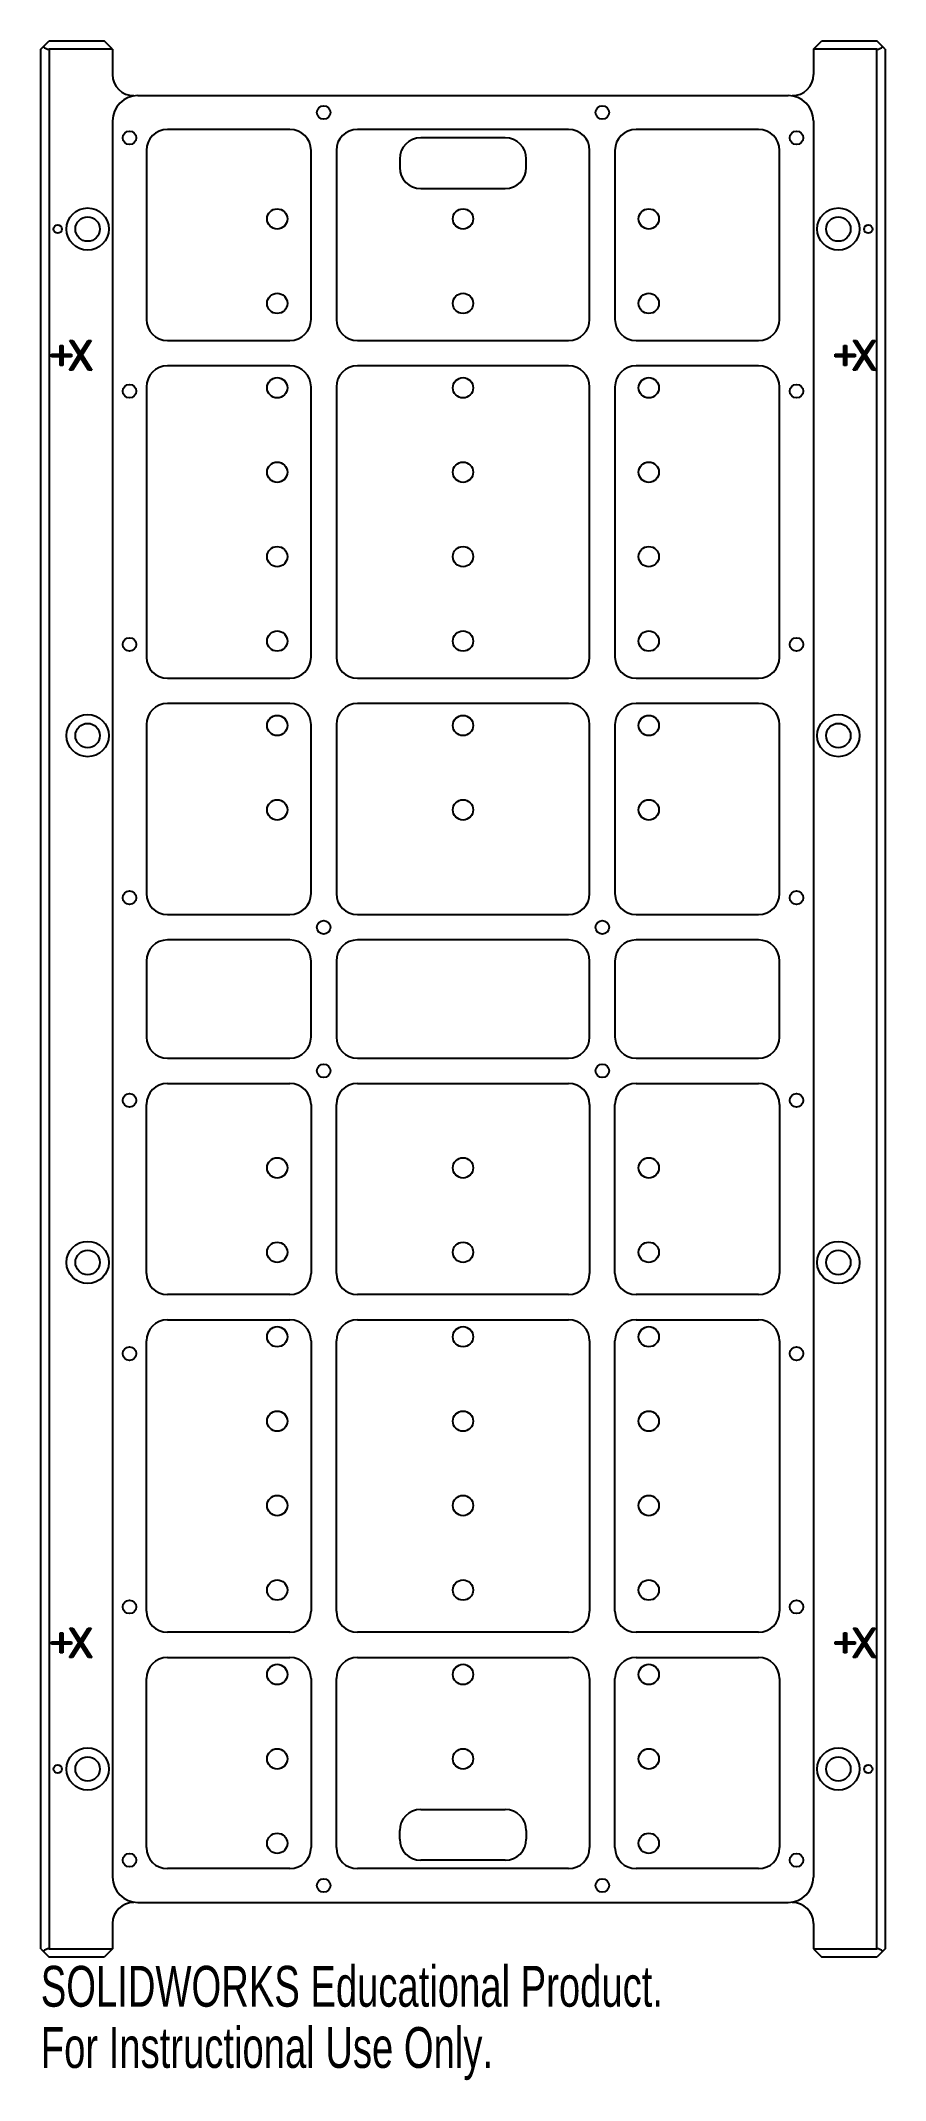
# Model space of a CAD drawing. Header units: millimetres. Extents: x -50 to 50, y -128 to 114.
import ezdxf

# ---------------------------------------------------------------- set-up
doc = ezdxf.new("R2010")
doc.units = ezdxf.units.MM
doc.styles.add('SLDTEXTSTYLE0', font='TXT', dxfattribs={"width": 0.7})

msp = doc.modelspace()

# ---------------------------------------------------------------- linework, layer by layer
at = {"color": 7, "linetype": 'Continuous', "lineweight": 25}
for p, q in [((-50, 112.5), (-49, 113.5)), ((-50, -112.5), (-50, 112.5)), ((-49, 113.5), (-42.5, 113.5)), ((-49, 112.5), (-49, -112.5)), ((-41.5, 112.5), (-49, 112.5)), ((-41.5, 112.5), (-42.5, 113.5)), ((-41.5, 112.5), (-41.5, 109.5)), ((41.5, 112.5), (42.5, 113.5)), ((49, 112.5), (41.5, 112.5)), ((41.5, 112.5), (41.5, 109.5)), ((42.5, 113.5), (49, 113.5)), ((50, 112.5), (49, 113.5)), ((49, -112.5), (49, 112.5)), ((50, 112.5), (50, -112.5)), ((-38.5, 107), (38.5, 107)), ((-41.5, 104), (-41.5, -104)), ((41.5, 104), (41.5, -104)), ((-20.5, 103), (-35, 103)), ((12.5, 103), (-12.5, 103)), ((5, 102), (-5, 102)), ((35, 103), (20.5, 103)), ((-37.5, 100.5), (-37.5, 80.5)), ((-18, 80.5), (-18, 100.5)), ((-15, 100.5), (-15, 80.5)), ((-7.5, 99.5), (-7.5, 98.5)), ((7.5, 98.5), (7.5, 99.5)), ((15, 80.5), (15, 100.5)), ((18, 100.5), (18, 80.5)), ((37.5, 80.5), (37.5, 100.5)), ((-5, 96), (5, 96)), ((-47.7, 77.42), (-47.38, 77.42)), ((-47.7, 76.38), (-47.7, 77.42)), ((-47.54, 77.26), (-47.7, 77.42)), ((-47.54, 77.26), (-47.38, 77.42)), ((-47.38, 77.42), (-47.38, 76.38)), ((-46.58, 78), (-46.21, 78)), ((-45.48, 76.29), (-46.58, 78)), ((-46.3, 77.85), (-46.58, 78)), ((-46.3, 77.85), (-46.21, 78)), ((-46.3, 77.85), (-45.3, 76.29)), ((-46.21, 78), (-45.3, 76.57)), ((-45.3, 76.57), (-44.38, 78)), ((-44.3, 77.85), (-45.3, 76.29)), ((-44.02, 78), (-45.12, 76.29)), ((-44.38, 78), (-44.02, 78)), ((-44.3, 77.85), (-44.38, 78)), ((-44.3, 77.85), (-44.02, 78)), ((-35, 78), (-20.5, 78)), ((-12.5, 78), (12.5, 78)), ((20.5, 78), (35, 78)), ((45.12, 77.42), (45.43, 77.42)), ((45.12, 76.38), (45.12, 77.42)), ((45.28, 77.26), (45.12, 77.42)), ((45.28, 77.26), (45.43, 77.42)), ((45.43, 77.42), (45.43, 76.38)), ((46.24, 78), (46.6, 78)), ((47.34, 76.29), (46.24, 78)), ((46.52, 77.85), (46.24, 78)), ((46.52, 77.85), (46.6, 78)), ((46.52, 77.85), (47.52, 76.29)), ((46.6, 78), (47.52, 76.57)), ((47.52, 76.57), (48.44, 78)), ((48.52, 77.85), (47.52, 76.29)), ((48.8, 78), (47.7, 76.29)), ((48.44, 78), (48.8, 78)), ((48.52, 77.85), (48.44, 78)), ((48.52, 77.85), (48.8, 78)), ((-48.73, 76.07), (-48.73, 76.38)), ((-48.73, 76.38), (-47.7, 76.38)), ((-48.57, 76.23), (-48.73, 76.38)), ((-48.57, 76.23), (-48.73, 76.07)), ((-47.7, 76.07), (-48.73, 76.07)), ((-46.51, 76.23), (-48.57, 76.23)), ((-47.7, 76.07), (-47.38, 76.38)), ((-47.38, 76.07), (-47.7, 76.38)), ((-47.7, 75.04), (-47.7, 76.07)), ((-47.54, 75.2), (-47.7, 75.04)), ((-47.38, 75.04), (-47.7, 75.04)), ((-47.54, 77.26), (-47.54, 75.2)), ((-47.54, 75.2), (-47.38, 75.04)), ((-47.38, 76.38), (-46.35, 76.38)), ((-47.38, 76.07), (-47.38, 75.04)), ((-46.35, 76.07), (-47.38, 76.07)), ((-46.62, 74.5), (-45.48, 76.29)), ((-46.51, 76.23), (-46.35, 76.38)), ((-46.51, 76.23), (-46.35, 76.07)), ((-46.35, 76.38), (-46.35, 76.07)), ((-46.34, 74.65), (-45.3, 76.28)), ((-45.3, 76), (-46.26, 74.5)), ((-45.12, 76.29), (-45.48, 76.29)), ((-45.3, 76.29), (-45.3, 76.57)), ((-45.3, 76.29), (-45.3, 76.29)), ((-45.3, 76.28), (-45.3, 76.29)), ((-44.25, 74.65), (-45.3, 76.28)), ((-45.3, 76.28), (-45.3, 76)), ((-45.3, 76.28), (-45.3, 76.28)), ((-44.34, 74.5), (-45.3, 76)), ((-45.12, 76.29), (-43.97, 74.5)), ((-20.5, 75), (-35, 75)), ((12.5, 75), (-12.5, 75)), ((35, 75), (20.5, 75)), ((44.09, 76.07), (44.09, 76.38)), ((44.09, 76.38), (45.12, 76.38)), ((44.24, 76.23), (44.09, 76.38)), ((44.24, 76.23), (44.09, 76.07)), ((45.12, 76.07), (44.09, 76.07)), ((46.31, 76.23), (44.24, 76.23)), ((45.43, 76.07), (45.12, 76.38)), ((45.12, 76.07), (45.43, 76.38)), ((45.12, 75.04), (45.12, 76.07)), ((45.28, 75.2), (45.12, 75.04)), ((45.43, 75.04), (45.12, 75.04)), ((45.28, 77.26), (45.28, 75.2)), ((45.28, 75.2), (45.43, 75.04)), ((45.43, 76.38), (46.46, 76.38)), ((45.43, 76.07), (45.43, 75.04)), ((46.46, 76.07), (45.43, 76.07)), ((46.2, 74.5), (47.34, 76.29)), ((46.31, 76.23), (46.46, 76.38)), ((46.31, 76.23), (46.46, 76.07)), ((46.46, 76.38), (46.46, 76.07)), ((46.47, 74.65), (47.52, 76.28)), ((47.52, 76), (46.56, 74.5)), ((47.7, 76.29), (47.34, 76.29)), ((47.52, 76.29), (47.52, 76.57)), ((47.52, 76.29), (47.52, 76.29)), ((47.52, 76.28), (47.52, 76.29)), ((47.52, 76.28), (47.52, 76)), ((47.52, 76.28), (47.52, 76.28)), ((48.56, 74.65), (47.52, 76.28)), ((48.48, 74.5), (47.52, 76)), ((47.7, 76.29), (48.84, 74.5)), ((-46.34, 74.65), (-46.62, 74.5)), ((-46.26, 74.5), (-46.62, 74.5)), ((-46.34, 74.65), (-46.26, 74.5)), ((-44.25, 74.65), (-44.34, 74.5)), ((-43.97, 74.5), (-44.34, 74.5)), ((-44.25, 74.65), (-43.97, 74.5)), ((-37.5, 72.5), (-37.5, 40.5)), ((-18, 40.5), (-18, 72.5)), ((-15, 72.5), (-15, 40.5)), ((15, 40.5), (15, 72.5)), ((18, 72.5), (18, 40.5)), ((37.5, 40.5), (37.5, 72.5)), ((46.47, 74.65), (46.2, 74.5)), ((46.56, 74.5), (46.2, 74.5)), ((46.47, 74.65), (46.56, 74.5)), ((48.56, 74.65), (48.48, 74.5)), ((48.84, 74.5), (48.48, 74.5)), ((48.56, 74.65), (48.84, 74.5)), ((-35, 38), (-20.5, 38)), ((-12.5, 38), (12.5, 38)), ((20.5, 38), (35, 38)), ((-20.5, 35), (-35, 35)), ((12.5, 35), (-12.5, 35)), ((35, 35), (20.5, 35)), ((-37.5, 32.5), (-37.5, 12.5)), ((-18, 12.5), (-18, 32.5)), ((-15, 32.5), (-15, 12.5)), ((15, 12.5), (15, 32.5)), ((18, 32.5), (18, 12.5)), ((37.5, 12.5), (37.5, 32.5)), ((-35, 10), (-20.5, 10)), ((-12.5, 10), (12.5, 10)), ((20.5, 10), (35, 10)), ((-20.5, 7), (-35, 7)), ((12.5, 7), (-12.5, 7)), ((35, 7), (20.5, 7)), ((-37.5, 4.5), (-37.5, -4.5)), ((-18, -4.5), (-18, 4.5)), ((-15, 4.5), (-15, -4.5)), ((15, -4.5), (15, 4.5)), ((18, 4.5), (18, -4.5)), ((37.5, -4.5), (37.5, 4.5)), ((-35, -7), (-20.5, -7)), ((-12.5, -7), (12.5, -7)), ((20.5, -7), (35, -7)), ((-35, -10), (-20.5, -10)), ((-12.5, -10), (12.5, -10)), ((20.5, -10), (35, -10)), ((-37.5, -32.5), (-37.5, -12.5)), ((-18, -12.5), (-18, -32.5)), ((-15, -32.5), (-15, -12.5)), ((15, -12.5), (15, -32.5)), ((18, -32.5), (18, -12.5)), ((37.5, -12.5), (37.5, -32.5)), ((-20.5, -35), (-35, -35)), ((12.5, -35), (-12.5, -35)), ((35, -35), (20.5, -35)), ((-35, -38), (-20.5, -38)), ((-12.5, -38), (12.5, -38)), ((20.5, -38), (35, -38)), ((-37.5, -72.5), (-37.5, -40.5)), ((-18, -40.5), (-18, -72.5)), ((-15, -72.5), (-15, -40.5)), ((15, -40.5), (15, -72.5)), ((18, -72.5), (18, -40.5)), ((37.5, -40.5), (37.5, -72.5)), ((-45.48, -76.21), (-46.58, -74.5)), ((-46.3, -74.65), (-46.58, -74.5)), ((-46.58, -74.5), (-46.21, -74.5)), ((-46.3, -74.65), (-46.21, -74.5)), ((-46.3, -74.65), (-45.3, -76.21)), ((-46.21, -74.5), (-45.3, -75.93)), ((-45.3, -75.93), (-44.38, -74.5)), ((-44.3, -74.65), (-45.3, -76.21)), ((-44.02, -74.5), (-45.12, -76.21)), ((-44.38, -74.5), (-44.02, -74.5)), ((-44.3, -74.65), (-44.38, -74.5)), ((-44.3, -74.65), (-44.02, -74.5)), ((46.24, -74.5), (46.6, -74.5)), ((47.34, -76.21), (46.24, -74.5)), ((46.52, -74.65), (46.24, -74.5)), ((46.52, -74.65), (46.6, -74.5)), ((46.52, -74.65), (47.52, -76.21)), ((46.6, -74.5), (47.52, -75.93)), ((47.52, -75.93), (48.44, -74.5)), ((48.52, -74.65), (47.52, -76.21)), ((48.8, -74.5), (47.7, -76.21)), ((48.44, -74.5), (48.8, -74.5)), ((48.52, -74.65), (48.44, -74.5)), ((48.52, -74.65), (48.8, -74.5)), ((-48.57, -76.27), (-48.73, -76.12)), ((-48.73, -76.43), (-48.73, -76.12)), ((-48.73, -76.12), (-47.7, -76.12)), ((-48.57, -76.27), (-48.73, -76.43)), ((-47.7, -76.43), (-48.73, -76.43)), ((-46.51, -76.27), (-48.57, -76.27)), ((-47.7, -75.08), (-47.38, -75.08)), ((-47.7, -76.12), (-47.7, -75.08)), ((-47.54, -75.24), (-47.7, -75.08)), ((-47.38, -76.12), (-47.7, -76.43)), ((-47.7, -76.12), (-47.38, -76.43)), ((-47.7, -77.46), (-47.7, -76.43)), ((-47.54, -75.24), (-47.38, -75.08)), ((-47.54, -77.3), (-47.54, -75.24)), ((-47.38, -75.08), (-47.38, -76.12)), ((-47.38, -76.12), (-46.35, -76.12)), ((-47.38, -76.43), (-47.38, -77.46)), ((-46.35, -76.43), (-47.38, -76.43)), ((-46.62, -78), (-45.48, -76.21)), ((-46.51, -76.27), (-46.35, -76.12)), ((-46.51, -76.27), (-46.35, -76.43)), ((-46.35, -76.12), (-46.35, -76.43)), ((-46.34, -77.85), (-45.3, -76.22)), ((-45.3, -76.5), (-46.26, -78)), ((-45.12, -76.21), (-45.48, -76.21)), ((-45.3, -76.21), (-45.3, -75.93)), ((-45.3, -76.21), (-45.3, -76.21)), ((-45.3, -76.22), (-45.3, -76.21)), ((-45.3, -76.22), (-45.3, -76.22)), ((-45.3, -76.22), (-45.3, -76.5)), ((-44.25, -77.85), (-45.3, -76.22)), ((-44.34, -78), (-45.3, -76.5)), ((-45.12, -76.21), (-43.97, -78)), ((-20.5, -75), (-35, -75)), ((12.5, -75), (-12.5, -75)), ((35, -75), (20.5, -75)), ((44.09, -76.43), (44.09, -76.12)), ((44.09, -76.12), (45.12, -76.12)), ((44.24, -76.27), (44.09, -76.12)), ((44.24, -76.27), (44.09, -76.43)), ((45.12, -76.43), (44.09, -76.43)), ((46.31, -76.27), (44.24, -76.27)), ((45.12, -75.08), (45.43, -75.08)), ((45.12, -76.12), (45.12, -75.08)), ((45.28, -75.24), (45.12, -75.08)), ((45.43, -76.12), (45.12, -76.43)), ((45.43, -76.43), (45.12, -76.12)), ((45.12, -77.46), (45.12, -76.43)), ((45.28, -75.24), (45.43, -75.08)), ((45.28, -75.24), (45.28, -77.3)), ((45.43, -75.08), (45.43, -76.12)), ((45.43, -76.12), (46.46, -76.12)), ((45.43, -76.43), (45.43, -77.46)), ((46.46, -76.43), (45.43, -76.43)), ((46.2, -78), (47.34, -76.21)), ((46.31, -76.27), (46.46, -76.12)), ((46.31, -76.27), (46.46, -76.43)), ((46.46, -76.12), (46.46, -76.43)), ((46.47, -77.85), (47.52, -76.22)), ((47.52, -76.5), (46.56, -78)), ((47.7, -76.21), (47.34, -76.21)), ((47.52, -76.21), (47.52, -75.93)), ((47.52, -76.21), (47.52, -76.21)), ((47.52, -76.22), (47.52, -76.21)), ((47.52, -76.22), (47.52, -76.22)), ((47.52, -76.22), (47.52, -76.5)), ((48.56, -77.85), (47.52, -76.22)), ((48.48, -78), (47.52, -76.5)), ((47.7, -76.21), (48.84, -78)), ((-47.54, -77.3), (-47.7, -77.46)), ((-47.38, -77.46), (-47.7, -77.46)), ((-47.54, -77.3), (-47.38, -77.46)), ((-46.34, -77.85), (-46.62, -78)), ((-46.26, -78), (-46.62, -78)), ((-46.34, -77.85), (-46.26, -78)), ((-44.25, -77.85), (-44.34, -78)), ((-43.97, -78), (-44.34, -78)), ((-44.25, -77.85), (-43.97, -78)), ((-35, -78), (-20.5, -78)), ((-12.5, -78), (12.5, -78)), ((20.5, -78), (35, -78)), ((45.28, -77.3), (45.12, -77.46)), ((45.43, -77.46), (45.12, -77.46)), ((45.28, -77.3), (45.43, -77.46)), ((46.47, -77.85), (46.2, -78)), ((46.56, -78), (46.2, -78)), ((46.47, -77.85), (46.56, -78)), ((48.56, -77.85), (48.48, -78)), ((48.84, -78), (48.48, -78)), ((48.56, -77.85), (48.84, -78)), ((-37.5, -100.5), (-37.5, -80.5)), ((-18, -80.5), (-18, -100.5)), ((-15, -100.5), (-15, -80.5)), ((15, -80.5), (15, -100.5)), ((18, -100.5), (18, -80.5)), ((37.5, -80.5), (37.5, -100.5)), ((-5, -96), (5, -96)), ((-7.5, -99.5), (-7.5, -98.5)), ((7.5, -98.5), (7.5, -99.5)), ((-20.5, -103), (-35, -103)), ((12.5, -103), (-12.5, -103)), ((5, -102), (-5, -102)), ((35, -103), (20.5, -103)), ((-38.5, -107), (38.5, -107)), ((-41.5, -109.5), (-41.5, -112.5)), ((41.5, -109.5), (41.5, -112.5)), ((-50, -112.5), (-49, -113.5)), ((-49, -112.5), (-41.5, -112.5)), ((-42.5, -113.5), (-49, -113.5)), ((-41.5, -112.5), (-42.5, -113.5)), ((41.5, -112.5), (49, -112.5)), ((41.5, -112.5), (42.5, -113.5)), ((49, -113.5), (42.5, -113.5)), ((50, -112.5), (49, -113.5))]:
    msp.add_line(p, q, dxfattribs=at)
for centre, radius in [((-16.5, 105), 0.8), ((16.5, 105), 0.8), ((-39.5, 102), 0.8), ((39.5, 102), 0.8), ((-44.45, 91.2), 2.5), ((-44.45, 91.2), 1.45), ((-22, 92.4), 1.2), ((0, 92.4), 1.2), ((22, 92.4), 1.2), ((44.45, 91.2), 2.5), ((44.45, 91.2), 1.45), ((-48, 91.2), 0.5), ((48, 91.2), 0.5), ((-22, 82.4), 1.2), ((0, 82.4), 1.2), ((22, 82.4), 1.2), ((-39.5, 72), 0.8), ((-22, 72.4), 1.2), ((0, 72.4), 1.2), ((22, 72.4), 1.2), ((39.5, 72), 0.8), ((-22, 62.4), 1.2), ((0, 62.4), 1.2), ((22, 62.4), 1.2), ((-22, 52.4), 1.2), ((0, 52.4), 1.2), ((22, 52.4), 1.2), ((-22, 42.4), 1.2), ((0, 42.4), 1.2), ((22, 42.4), 1.2), ((-39.5, 42), 0.8), ((39.5, 42), 0.8), ((-44.45, 31.2), 2.5), ((-44.45, 31.2), 1.45), ((-22, 32.4), 1.2), ((0, 32.4), 1.2), ((22, 32.4), 1.2), ((44.45, 31.2), 2.5), ((44.45, 31.2), 1.45), ((-22, 22.4), 1.2), ((0, 22.4), 1.2), ((22, 22.4), 1.2), ((-39.5, 12), 0.8), ((39.5, 12), 0.8), ((-16.5, 8.5), 0.8), ((16.5, 8.5), 0.8), ((-16.5, -8.5), 0.8), ((16.5, -8.5), 0.8), ((-39.5, -12), 0.8), ((39.5, -12), 0.8), ((-22, -20), 1.2), ((0, -20), 1.2), ((22, -20), 1.2), ((-44.45, -31.2), 2.5), ((-22, -30), 1.2), ((0, -30), 1.2), ((22, -30), 1.2), ((44.45, -31.2), 2.5), ((-44.45, -31.2), 1.45), ((44.45, -31.2), 1.45), ((-22, -40), 1.2), ((0, -40), 1.2), ((22, -40), 1.2), ((-39.5, -42), 0.8), ((39.5, -42), 0.8), ((-22, -50), 1.2), ((0, -50), 1.2), ((22, -50), 1.2), ((-22, -60), 1.2), ((0, -60), 1.2), ((22, -60), 1.2), ((-22, -70), 1.2), ((0, -70), 1.2), ((22, -70), 1.2), ((-39.5, -72), 0.8), ((39.5, -72), 0.8), ((-22, -80), 1.2), ((0, -80), 1.2), ((22, -80), 1.2), ((-44.45, -91.2), 2.5), ((-22, -90), 1.2), ((0, -90), 1.2), ((22, -90), 1.2), ((44.45, -91.2), 2.5), ((-48, -91.2), 0.5), ((-44.45, -91.2), 1.45), ((44.45, -91.2), 1.45), ((48, -91.2), 0.5), ((-22, -100), 1.2), ((22, -100), 1.2), ((-39.5, -102), 0.8), ((39.5, -102), 0.8), ((-16.5, -105), 0.8), ((16.5, -105), 0.8)]:
    msp.add_circle(centre, radius, dxfattribs=at)
for centre, radius, start, end in [((-49, 113.5), 1, 225, 270), ((49, 113.5), 1, 270, 315), ((-39, 109.5), 2.5, 180, 270), ((39, 109.5), 2.5, 270, 0), ((-38.5, 104), 3, 90, 180), ((38.5, 104), 3, 0, 90), ((-35, 100.5), 2.5, 90, 180), ((-20.5, 100.5), 2.5, 0, 90), ((-12.5, 100.5), 2.5, 90, 180), ((-5, 99.5), 2.5, 90, 180), ((5, 99.5), 2.5, 0, 90), ((12.5, 100.5), 2.5, 0, 90), ((20.5, 100.5), 2.5, 90, 180), ((35, 100.5), 2.5, 0, 90), ((-5, 98.5), 2.5, 180, 270), ((5, 98.5), 2.5, 270, 0), ((-35, 80.5), 2.5, 180, 270), ((-20.5, 80.5), 2.5, 270, 0), ((-12.5, 80.5), 2.5, 180, 270), ((12.5, 80.5), 2.5, 270, 0), ((20.5, 80.5), 2.5, 180, 270), ((35, 80.5), 2.5, 270, 0), ((-35, 72.5), 2.5, 90, 180), ((-20.5, 72.5), 2.5, 0, 90), ((-12.5, 72.5), 2.5, 90, 180), ((12.5, 72.5), 2.5, 0, 90), ((20.5, 72.5), 2.5, 90, 180), ((35, 72.5), 2.5, 0, 90), ((-35, 40.5), 2.5, 180, 270), ((-20.5, 40.5), 2.5, 270, 0), ((-12.5, 40.5), 2.5, 180, 270), ((12.5, 40.5), 2.5, 270, 0), ((20.5, 40.5), 2.5, 180, 270), ((35, 40.5), 2.5, 270, 0), ((-35, 32.5), 2.5, 90, 180), ((-20.5, 32.5), 2.5, 0, 90), ((-12.5, 32.5), 2.5, 90, 180), ((12.5, 32.5), 2.5, 0, 90), ((20.5, 32.5), 2.5, 90, 180), ((35, 32.5), 2.5, 0, 90), ((-35, 12.5), 2.5, 180, 270), ((-20.5, 12.5), 2.5, 270, 0), ((-12.5, 12.5), 2.5, 180, 270), ((12.5, 12.5), 2.5, 270, 0), ((20.5, 12.5), 2.5, 180, 270), ((35, 12.5), 2.5, 270, 0), ((-35, 4.5), 2.5, 90, 180), ((-20.5, 4.5), 2.5, 0, 90), ((-12.5, 4.5), 2.5, 90, 180), ((12.5, 4.5), 2.5, 0, 90), ((20.5, 4.5), 2.5, 90, 180), ((35, 4.5), 2.5, 0, 90), ((-35, -4.5), 2.5, 180, 270), ((-20.5, -4.5), 2.5, 270, 0), ((-12.5, -4.5), 2.5, 180, 270), ((12.5, -4.5), 2.5, 270, 0), ((20.5, -4.5), 2.5, 180, 270), ((35, -4.5), 2.5, 270, 0), ((-35, -12.5), 2.5, 90, 180), ((-20.5, -12.5), 2.5, 0, 90), ((-12.5, -12.5), 2.5, 90, 180), ((12.5, -12.5), 2.5, 0, 90), ((20.5, -12.5), 2.5, 90, 180), ((35, -12.5), 2.5, 0, 90), ((-35, -32.5), 2.5, 180, 270), ((-20.5, -32.5), 2.5, 270, 0), ((-12.5, -32.5), 2.5, 180, 270), ((12.5, -32.5), 2.5, 270, 0), ((20.5, -32.5), 2.5, 180, 270), ((35, -32.5), 2.5, 270, 0), ((-35, -40.5), 2.5, 90, 180), ((-20.5, -40.5), 2.5, 0, 90), ((-12.5, -40.5), 2.5, 90, 180), ((12.5, -40.5), 2.5, 0, 90), ((20.5, -40.5), 2.5, 90, 180), ((35, -40.5), 2.5, 0, 90), ((-35, -72.5), 2.5, 180, 270), ((-20.5, -72.5), 2.5, 270, 0), ((-12.5, -72.5), 2.5, 180, 270), ((12.5, -72.5), 2.5, 270, 0), ((20.5, -72.5), 2.5, 180, 270), ((35, -72.5), 2.5, 270, 0), ((-35, -80.5), 2.5, 90, 180), ((-20.5, -80.5), 2.5, 0, 90), ((-12.5, -80.5), 2.5, 90, 180), ((12.5, -80.5), 2.5, 0, 90), ((20.5, -80.5), 2.5, 90, 180), ((35, -80.5), 2.5, 0, 90), ((-5, -98.5), 2.5, 90, 180), ((5, -98.5), 2.5, 0, 90), ((-35, -100.5), 2.5, 180, 270), ((-20.5, -100.5), 2.5, 270, 0), ((-12.5, -100.5), 2.5, 180, 270), ((-5, -99.5), 2.5, 180, 270), ((5, -99.5), 2.5, 270, 0), ((12.5, -100.5), 2.5, 270, 0), ((20.5, -100.5), 2.5, 180, 270), ((35, -100.5), 2.5, 270, 0), ((-38.5, -104), 3, 180, 270), ((38.5, -104), 3, 270, 0), ((-39, -109.5), 2.5, 90, 180), ((39, -109.5), 2.5, 0, 90), ((-49, -113.5), 1, 90, 135), ((49, -113.5), 1, 45, 90)]:
    msp.add_arc(centre, radius, start, end, dxfattribs=at)
for points, knots in [([(-50, 14.18), (-50, 14.24), (-50, 14.29), (-50, 14.41), (-50, 14.46), (-50, 14.57), (-50, 14.62), (-50, 14.72), (-50, 14.77), (-50, 14.86), (-50, 14.91), (-50, 14.97), (-50, 14.99), (-50, 15.02), (-50, 15.04), (-50, 15.07), (-50, 15.09), (-50, 15.12), (-50, 15.13), (-50, 15.16), (-50, 15.18), (-50, 15.2), (-50, 15.21), (-50, 15.25), (-50, 15.27), (-50, 15.3), (-50, 15.32), (-50, 15.33), (-50, 15.34), (-50, 15.35), (-50, 15.36), (-50, 15.37), (-50, 15.38), (-50, 15.39), (-50, 15.39), (-50, 15.4), (-50, 15.41), (-50, 15.41), (-50, 15.42), (-50, 15.42)], [0, 0, 0, 0, 0.0625, 0.0625, 0.125, 0.125, 0.1875, 0.1875, 0.25, 0.25, 0.3125, 0.3125, 0.34375, 0.34375, 0.375, 0.375, 0.40625, 0.40625, 0.4375, 0.4375, 0.46875, 0.46875, 0.5, 0.5, 0.5625, 0.5625, 0.625, 0.625, 0.65625, 0.65625, 0.6875, 0.6875, 0.75, 0.75, 0.8125, 0.8125, 0.875, 0.875, 1, 1, 1, 1]), ([(50, 15.82), (50, 15.76), (50, 15.71), (50, 15.59), (50, 15.54), (50, 15.46), (50, 15.43), (50, 15.4)], [0, 0, 0, 0, 0.0625, 0.0625, 0.125, 0.125, 0.1575585, 0.1575585, 0.1575585, 0.1575585]), ([(50, 10.74), (50, 10.74), (50, 10.74), (50, 10.73), (50, 10.72), (50, 10.71), (50, 10.7), (50, 10.68), (50, 10.68), (50, 10.68)], [0, 0, 0, 0, 0.0625, 0.0625, 0.125, 0.125, 0.1875, 0.1875, 0.2037504, 0.2037504, 0.2037504, 0.2037504]), ([(50, 3.24), (50, 3.24), (50, 3.23), (50, 3.22), (50, 3.22), (50, 3.21), (50, 3.2), (50, 3.19), (50, 3.18), (50, 3.17), (50, 3.17), (50, 3.16), (50, 3.15), (50, 3.14), (50, 3.13), (50, 3.11), (50, 3.1), (50, 3.06), (50, 3.04), (50, 2.99), (50, 2.97), (50, 2.94), (50, 2.94), (50, 2.94)], [0, 0, 0, 0, 0.125, 0.125, 0.1875, 0.1875, 0.25, 0.25, 0.28125, 0.28125, 0.3125, 0.3125, 0.34375, 0.34375, 0.375, 0.375, 0.4375, 0.4375, 0.5, 0.5, 0.5625, 0.5625, 0.5642683, 0.5642683, 0.5642683, 0.5642683]), ([(50, 2.35), (50, 2.29), (50, 2.23), (50, 2.1), (50, 2.04), (50, 1.98)], [0, 0, 0, 0, 0.5, 0.5, 1, 1, 1, 1]), ([(-50, -2.35), (-50, -2.29), (-50, -2.23), (-50, -2.1), (-50, -2.04), (-50, -1.98)], [0, 0, 0, 0, 0.5, 0.5, 1, 1, 1, 1]), ([(-50, -3.24), (-50, -3.24), (-50, -3.23), (-50, -3.22), (-50, -3.22), (-50, -3.21), (-50, -3.2), (-50, -3.19), (-50, -3.18), (-50, -3.17), (-50, -3.17), (-50, -3.16), (-50, -3.15), (-50, -3.14), (-50, -3.13), (-50, -3.11), (-50, -3.1), (-50, -3.06), (-50, -3.04), (-50, -2.99), (-50, -2.97), (-50, -2.94), (-50, -2.94), (-50, -2.94)], [0, 0, 0, 0, 0.125, 0.125, 0.1875, 0.1875, 0.25, 0.25, 0.28125, 0.28125, 0.3125, 0.3125, 0.34375, 0.34375, 0.375, 0.375, 0.4375, 0.4375, 0.5, 0.5, 0.5625, 0.5625, 0.5642683, 0.5642683, 0.5642683, 0.5642683]), ([(-50, -8.57), (-50, -8.55), (-50, -8.53), (-50, -8.5), (-50, -8.5), (-50, -8.49)], [0, 0, 0, 0, 0.5, 0.5, 1, 1, 1, 1]), ([(-50, -9.61), (-50, -9.43), (-50, -9.24), (-50, -9.08), (-50, -9.07)], [0, 0, 0, 0, 0.916784, 1, 1, 1, 1]), ([(-50, -17.08), (-50, -17.08), (-50, -17.08), (-50, -17.07), (-50, -17.07), (-50, -17.05), (-50, -17.05), (-50, -17.04), (-50, -17.03), (-50, -17.02), (-50, -17.02), (-50, -17.01), (-50, -17), (-50, -16.99), (-50, -16.98), (-50, -16.97)], [0, 0, 0, 0, 0.125, 0.125, 0.1875, 0.1875, 0.25, 0.25, 0.28125, 0.28125, 0.3125, 0.3125, 0.34375, 0.34375, 0.3739189, 0.3739189, 0.3739189, 0.3739189])]:
    msp.add_open_spline(points, degree=3, knots=knots, dxfattribs=at)

# ---------------------------------------------------------------- texts
at = {"color": 7, "linetype": 'Continuous', "char_height": 4.8336, "attachment_point": 1, "style": 'SLDTEXTSTYLE0'}
for s, insert in [('SOLIDWORKS Educational Product.', (-50, -114.52)), ('For Instructional Use Only.', (-50, -121.77))]:
    msp.add_mtext(s, dxfattribs=dict(at, insert=insert))

doc.saveas('drawing.dxf')
